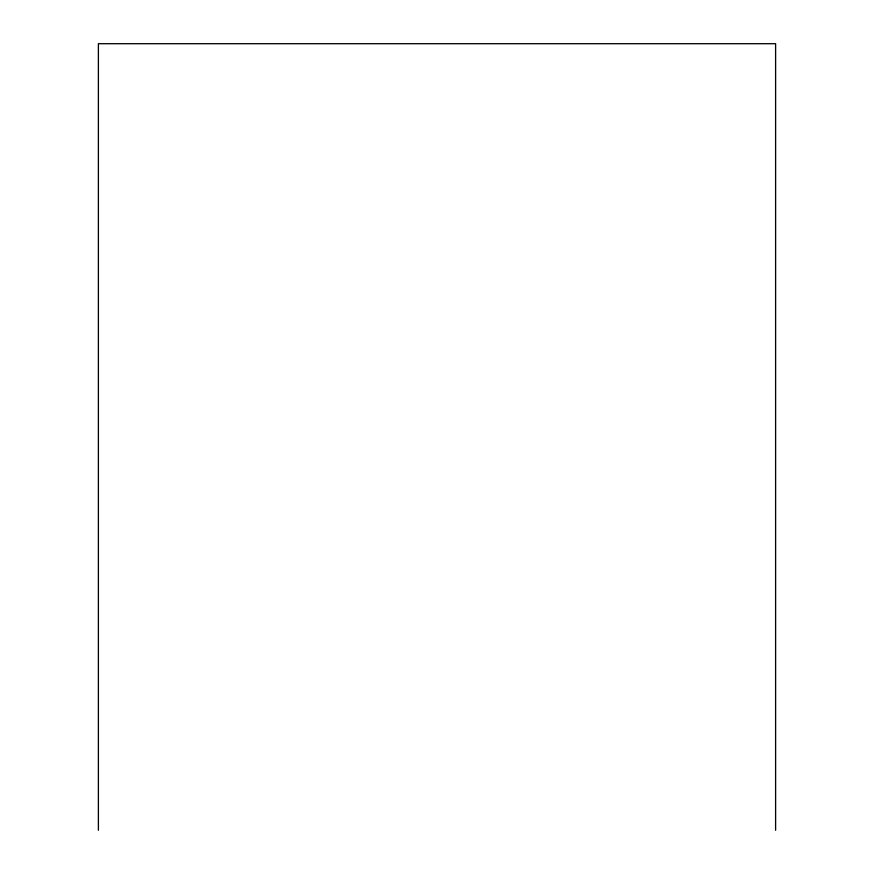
<?xml version="1.0" encoding="UTF-8"?>
<svg xmlns="http://www.w3.org/2000/svg" width="874" height="874" viewBox="0 0 874 874"><rect width="100%" height="100%" fill="white"/><g stroke="black" fill="none" stroke-linecap="round" stroke-linejoin="round"><path stroke-width="1.31" d="M775.609 830.3L775.609 43.7L98.391 43.7L98.391 830.3"/></g></svg>
